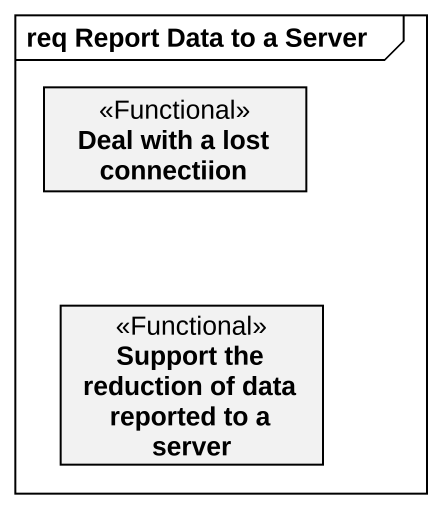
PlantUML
@startuml
mainframe req Report Data to a Server
hide circle
hide empty members
class "Deal with a lost connectiion" as Deal_with_a_lost_connectiion <<Functional>>
class "Support the reduction of data reported to a server" as Support_the_reduction_of <<Functional>>
@enduml
